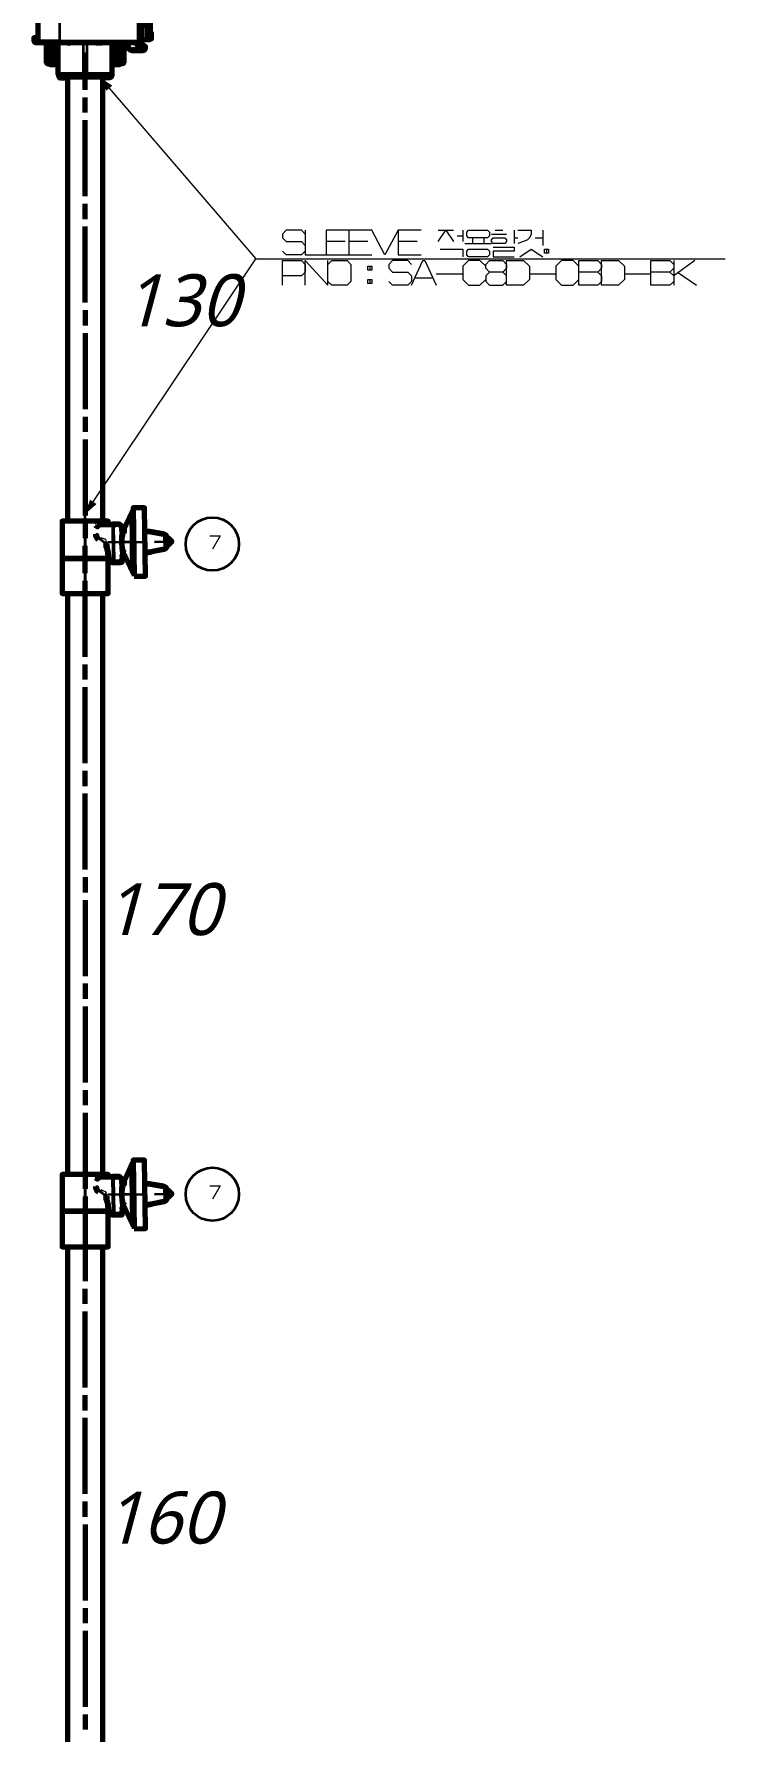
# Model space of a CAD drawing. Header units: millimetres. Extents: x 0 to 174, y 0 to 33.
# Drawn here: x 46.36 to 49.94, y 19.75 to 28.54 of the extents above; entities that cross this region are included whole.
import ezdxf

# ---------------------------------------------------------------- set-up
doc = ezdxf.new("R2010")
doc.units = ezdxf.units.MM
doc.layers.add('PDF_Geomertry', color=7, linetype='Continuous', true_color=0x405f80)
doc.layers.add('PDF_Solid Fills', color=7, linetype='Continuous')
doc.layers.add('PDF_Text', color=7, linetype='Continuous')
doc.styles.add('PDF Lucida Handwriting Italic', font='')
doc.styles.get('PDF Lucida Handwriting Italic').set_extended_font_data('Lucida Handwriting', italic=True)

# ---------------------------------------------------------------- blocks, each defined once
blk = doc.blocks.new('SYM_24_016')
at = {"layer": 'PDF_Geomertry', "lineweight": 70}
for points in [[(-0.2835, -0.1384), (-0.2913, -0.1384), (-0.2953, -0.1384), (-0.3031, -0.1384), (-0.3031, -0.1541), (-0.2986, -0.1612), (-0.2953, -0.162), (-0.2913, -0.162), (-0.2756, -0.162), (-0.1706, -0.162), (0.2364, -0.162), (0.2482, -0.162), (0.2553, -0.1576), (0.2561, -0.1541), (0.2561, 0.3302), (0.2521, 0.338), (0.2463, 0.3399)], [(0.299, 0.0166), (0.299, 0.3302), (0.295, 0.338), (0.2892, 0.3399), (0.2764, 0.3399), (0.2665, 0.3399), (0.2463, 0.3399), (0.2364, 0.3399), (-0.1706, 0.3399), (-0.2736, 0.3399), (-0.2814, 0.336), (-0.2835, 0.3302), (-0.2835, -0.1541), (-0.279, -0.1612), (-0.2756, -0.162)], [(0.2861, 0.3302), (0.2822, 0.338), (0.2764, 0.3399)], [(0.296, -0.1433), (0.3068, -0.1433), (0.3068, -0.1138), (0.299, -0.1138), (0.299, -0.0891), (0.296, -0.0891), (0.2863, -0.0301), (0.2863, 0.3302)], [(0.3, -0.0355), (0.2999, -0.0256), (0.2999, -0.0158), (0.2996, -0.0059), (0.2994, 0.0038), (0.299, 0.0137), (0.2986, 0.0235), (0.2982, 0.0334), (0.2976, 0.0433), (0.2971, 0.0523)], [(0.2863, -0.0301), (0.2665, -0.0317)], [(0.3, -0.1138), (0.3, -0.0355), (0.2871, -0.0355)], [(0.2931, -0.0715), (0.2931, -0.0645), (0.2919, -0.0645)], [(-0.1786, -0.2526), (-0.2008, -0.2526), (-0.2054, -0.2526), (-0.2054, -0.1738), (-0.2251, -0.1738), (-0.2322, -0.1738), (-0.2392, -0.1738), (-0.2392, -0.2644), (-0.2347, -0.2715), (-0.2312, -0.2722), (-0.2251, -0.2722), (-0.1975, -0.2722), (-0.1786, -0.2722)], [(-0.2169, -0.162), (-0.2169, -0.1738)], [(-0.1786, -0.162), (-0.1786, -0.3234), (-0.1738, -0.3292), (-0.1726, -0.3294)], [(-0.1264, -0.162), (-0.1264, -0.1649), (-0.1219, -0.1649), (-0.1219, -0.162)], [(-0.1175, -0.162), (-0.1175, -0.1649), (-0.1219, -0.1649)], [(0.0286, -0.162), (0.0286, -0.1649), (0.0257, -0.1649), (0.0226, -0.1649), (0.0219, -0.1649), (0.0212, -0.1649), (0.0212, -0.162)], [(0.0219, -0.162), (0.0219, -0.1649)], [(0.0226, -0.162), (0.0226, -0.1649)], [(0.0257, -0.162), (0.0257, -0.1649)], [(0.0338, -0.162), (0.0338, -0.1649), (0.0286, -0.1649)], [(0.0478, -0.162), (0.0478, -0.1649), (0.0471, -0.1649), (0.044, -0.1649), (0.0411, -0.1649), (0.0367, -0.1649), (0.0338, -0.1649)], [(0.0367, -0.162), (0.0367, -0.1649)], [(0.0411, -0.162), (0.0411, -0.1649)], [(0.044, -0.162), (0.044, -0.1649)], [(0.0471, -0.162), (0.0471, -0.1649)], [(0.0969, -0.3294), (0.1028, -0.3245), (0.1029, -0.3234), (0.1029, -0.162)], [(0.1029, -0.2526), (0.1251, -0.2526), (0.1297, -0.2526), (0.1297, -0.1738), (0.1494, -0.1738), (0.1565, -0.1738), (0.1635, -0.1738), (0.1635, -0.2644), (0.1626, -0.2678), (0.1556, -0.2722), (0.1494, -0.2722), (0.1218, -0.2722), (0.1029, -0.2722)], [(0.1413, -0.162), (0.1413, -0.1738)], [(0.1793, -0.162), (0.1793, -0.1758), (0.181, -0.1853), (0.1858, -0.1937), (0.1933, -0.1998), (0.2025, -0.203), (0.2068, -0.2033), (0.2574, -0.2033), (0.2619, -0.2033), (0.2707, -0.2002), (0.2754, -0.1923), (0.2742, -0.1831), (0.2674, -0.1769), (0.2619, -0.1758), (0.2574, -0.1758), (0.2413, -0.1758), (0.2354, -0.1738), (0.2314, -0.1659), (0.2314, -0.162)], [(0.2764, -0.0908), (0.296, -0.0891), (0.296, -0.1483), (0.2764, -0.1483), (0.2561, -0.1483)], [(0.2574, -0.2033), (0.2636, -0.2019), (0.2685, -0.1977), (0.271, -0.1919), (0.2706, -0.1855), (0.2674, -0.1801), (0.2619, -0.1766), (0.2574, -0.1758)], [(-0.2008, -0.2526), (-0.2008, -0.2644), (-0.1997, -0.2702), (-0.1985, -0.2719), (-0.1975, -0.2722)], [(0.1251, -0.2526), (0.1251, -0.2644), (0.124, -0.2702), (0.1228, -0.2719), (0.1218, -0.2722)], [(-0.1929, -0.2722), (-0.1929, -0.2781), (-0.1935, -0.2781), (-0.194, -0.2781), (-0.1965, -0.2781), (-0.199, -0.2781), (-0.2033, -0.2781), (-0.2046, -0.2781), (-0.2089, -0.2781), (-0.2113, -0.2781), (-0.2137, -0.2781), (-0.2144, -0.2781), (-0.215, -0.2781), (-0.215, -0.2722)], [(-0.2144, -0.2722), (-0.2144, -0.2781)], [(-0.2137, -0.2722), (-0.2137, -0.2781)], [(-0.2113, -0.2722), (-0.2113, -0.2781)], [(-0.2089, -0.2722), (-0.2089, -0.2781)], [(-0.2046, -0.2722), (-0.2046, -0.2781)], [(-0.2033, -0.2722), (-0.2033, -0.2781)], [(-0.199, -0.2722), (-0.199, -0.2781)], [(-0.1965, -0.2722), (-0.1965, -0.2781)], [(-0.194, -0.2722), (-0.194, -0.2781)], [(-0.1935, -0.2722), (-0.1935, -0.2781)], [(-0.1757, -0.3285), (-0.1757, -0.3352), (-0.1717, -0.3431), (-0.1658, -0.3451), (-0.1599, -0.3451), (-0.129, -0.3451)], [(0.0969, -0.3292), (-0.024, -0.3292), (-0.0517, -0.3292), (-0.1726, -0.3292)], [(0.1, -0.3285), (0.1, -0.3352), (0.0979, -0.3412), (0.0901, -0.3451), (0.0842, -0.3451), (0.0533, -0.3451)], [(0.1378, -0.2722), (0.1378, -0.2781), (0.1157, -0.2781), (0.1157, -0.2722)]]:
    blk.add_lwpolyline(points, dxfattribs=at)
at = {"layer": 'PDF_Geomertry', "lineweight": 35}
for points in [[(-0.2835, 0.3302), (-0.1706, 0.3302), (-0.1706, 0.3399)], [(0.2364, 0.3399), (0.2364, 0.3302), (0.2561, 0.3302), (0.2665, 0.3302), (0.2665, -0.0317), (0.2764, -0.0908), (0.2764, -0.1483)], [(0.2665, 0.3399), (0.2665, 0.3302), (0.2863, 0.3302), (0.299, 0.3302)], [(-0.3031, -0.1541), (-0.2953, -0.1541), (-0.2953, -0.1384)], [(-0.2913, -0.1384), (-0.2913, -0.1541), (-0.2953, -0.1541), (-0.2953, -0.162)], [(-0.1706, -0.162), (-0.1706, -0.1541), (-0.2835, -0.1541), (-0.2913, -0.1541), (-0.2913, -0.162)], [(-0.2322, -0.1738), (-0.2322, -0.2644), (-0.2392, -0.2644)], [(-0.2251, -0.1738), (-0.2251, -0.2644), (-0.2322, -0.2644), (-0.2318, -0.267), (-0.2307, -0.2692), (-0.2289, -0.271), (-0.2251, -0.2722), (-0.2251, -0.2644), (-0.2008, -0.2644), (-0.1786, -0.2644)], [(-0.0286, -0.162), (-0.0286, -0.3234), (-0.0471, -0.3234), (-0.0471, -0.162)], [(0.1494, -0.1738), (0.1494, -0.2644), (0.1251, -0.2644), (0.1029, -0.2644)], [(0.1635, -0.2644), (0.1565, -0.2644), (0.1565, -0.1738)], [(0.1892, -0.162), (0.1892, -0.1758), (0.1793, -0.1758)], [(0.1892, -0.1758), (0.1917, -0.1849), (0.1986, -0.1915), (0.2068, -0.1935)], [(0.2314, -0.1659), (0.2217, -0.1659), (0.2217, -0.162)], [(0.2217, -0.1659), (0.2239, -0.1752), (0.2303, -0.1823), (0.2393, -0.1855), (0.2413, -0.1856)], [(0.2561, -0.1541), (0.2364, -0.1541), (0.2364, -0.162)], [(0.2574, -0.1758), (0.2574, -0.1856), (0.2413, -0.1856), (0.2413, -0.1758)], [(0.2574, -0.2033), (0.2574, -0.1935), (0.2068, -0.1935), (0.2068, -0.2033)], [(0.2574, -0.1935), (0.26, -0.1924), (0.2614, -0.1898), (0.2604, -0.1871), (0.2579, -0.1856), (0.2574, -0.1856)], [(-0.0517, -0.3292), (-0.0508, -0.3292), (-0.05, -0.3288), (-0.0492, -0.3283), (-0.0479, -0.3267), (-0.0471, -0.3234), (-0.1786, -0.3234)], [(-0.1599, -0.3292), (-0.1599, -0.3352), (-0.1757, -0.3352)], [(0.0842, -0.3292), (0.0842, -0.3352), (-0.1599, -0.3352), (-0.1599, -0.3451)], [(0.1029, -0.3234), (-0.0286, -0.3234), (-0.0282, -0.3256), (-0.0272, -0.3276), (-0.0257, -0.3288), (-0.024, -0.3292)], [(0.1, -0.3352), (0.0842, -0.3352), (0.0842, -0.3451)]]:
    blk.add_lwpolyline(points, dxfattribs=at)
for points in [[(0.2364, 0.3302), (-0.1706, 0.3302), (-0.1706, -0.1541), (0.2364, -0.1541)], [(0.1565, -0.2644), (0.1494, -0.2644), (0.1494, -0.2722), (0.1518, -0.2717), (0.1537, -0.2706), (0.1554, -0.2687)]]:
    blk.add_lwpolyline(points, close=True, dxfattribs=at)
blk = doc.blocks.new('SYM_7_028')
at = {"layer": 'PDF_Geomertry', "lineweight": 70}
for points in [[(0.0043, -0.179), (0.0633, -0.1782), (0.0578, 0.1761), (-0.0012, 0.1753)], [(-0.1068, 0.0811), (-0.1019, 0.0811), (-0.1024, 0.0849), (-0.1043, 0.0892), (-0.1061, 0.0906), (-0.1069, 0.0907)], [(-0.3682, -0.0875), (-0.1308, -0.0875)], [(-0.0549, -0.0743), (-0.0549, -0.0743), (-0.0549, -0.0742), (-0.055, -0.0742), (-0.0561, -0.0736), (-0.0596, -0.0726), (-0.0561, -0.0726), (-0.0547, -0.0726)], [(-0.0992, -0.0975), (-0.0993, -0.099), (-0.1006, -0.1043), (-0.1021, -0.1065), (-0.1029, -0.1071), (-0.1039, -0.1072), (-0.1039, -0.1065), (-0.104, -0.0976)]]:
    blk.add_lwpolyline(points, close=True, dxfattribs=at)
for points in [[(-0.1794, 0.0889), (-0.1792, 0.0876), (-0.1774, 0.0794)], [(-0.1786, 0.0847), (-0.1754, 0.0875), (-0.1718, 0.089), (-0.1707, 0.0889), (-0.1697, 0.089)], [(-0.0568, 0.0529), (-0.0562, 0.0513), (-0.0535, 0.0492), (-0.0508, 0.0488), (-0.0485, 0.0492), (-0.0458, 0.0513), (-0.0457, 0.0558), (-0.0483, 0.0536), (-0.0522, 0.0532), (-0.0554, 0.0547), (-0.0564, 0.0561), (-0.0568, 0.0576), (-0.0569, 0.0593), (-0.0617, 0.0835), (-0.0617, 0.0835), (-0.0617, 0.0833), (-0.0617, 0.0833), (-0.0619, 0.0832), (-0.0643, 0.0822), (-0.0662, 0.0817), (-0.0667, 0.0849), (-0.0685, 0.0896), (-0.0712, 0.0913), (-0.1069, 0.0907), (-0.166, 0.0899), (-0.1718, 0.089)], [(-0.1718, 0.0897), (-0.1718, 0.089), (-0.1717, 0.08)], [(-0.001, 0.1564), (-0.0067, 0.1564), (-0.0517, 0.0575)], [(-0.0017, -0.1604), (-0.0042, -0.0021), (-0.0067, 0.1564)], [(-0.1919, 0.0861), (-0.1853, 0.0776), (-0.1949, 0.0822), (-0.195, 0.0824)], [(-0.1808, 0.0101), (-0.1844, 0.0136), (-0.1886, 0.0192), (-0.1917, 0.0254), (-0.1936, 0.0319), (-0.1943, 0.0389)], [(-0.1558, 0.0192), (-0.156, 0.0186), (-0.1578, 0.0136)], [(-0.0588, -0.0986), (-0.0613, -0.0975), (-0.0635, -0.0969), (-0.0637, -0.1007), (-0.0656, -0.105), (-0.0672, -0.1065), (-0.0682, -0.1067), (-0.0649, -0.1061), (-0.0619, -0.1043), (-0.0599, -0.1017), (-0.0588, -0.0986), (-0.0549, -0.0743), (-0.0532, -0.0711), (-0.05, -0.0696), (-0.0464, -0.0701), (-0.0439, -0.0728), (-0.0437, -0.0701), (-0.0465, -0.0676), (-0.0503, -0.0674), (-0.0536, -0.0693), (-0.0547, -0.0726), (-0.055, -0.0586), (-0.0578, -0.0312), (-0.0596, -0.0029), (-0.0588, 0.0256), (-0.0567, 0.0529), (-0.0568, 0.0576), (-0.0617, 0.0576), (-0.0603, 0.0579), (-0.0569, 0.0593), (-0.0553, 0.0565), (-0.0519, 0.0551), (-0.0485, 0.0558), (-0.046, 0.0585), (-0.0475, 0.066), (-0.0476, 0.0665)], [(-0.0586, 0.0678), (-0.0579, 0.066)], [(-0.0581, 0.0661), (-0.0581, 0.066), (-0.0579, 0.0651), (-0.0567, 0.0583)], [(0.0889, 0.0517), (0.1572, 0.0393), (0.1571, 0.0406), (0.1569, 0.041), (0.1567, 0.0411), (0.1565, 0.0411), (0.1258, 0.0461), (0.0953, 0.051), (0.0889, 0.0517), (0.0671, 0.0518), (0.0454, 0.0519)], [(0.0858, 0.0525), (0.0676, 0.0554), (0.0644, 0.056)], [(0.1729, 0.0224), (0.1725, 0.0258), (0.1711, 0.0294), (0.1688, 0.0328), (0.1658, 0.0354), (0.1625, 0.0375), (0.1588, 0.0389), (0.1589, 0.0401), (0.1589, 0.0406), (0.1588, 0.0406), (0.1588, 0.0407), (0.1588, 0.0407), (0.1653, 0.0375), (0.1688, 0.034), (0.1718, 0.0283), (0.1729, 0.0224), (0.1731, 0.015), (0.1732, 0.0068), (0.1728, 0.0053), (0.1715, 0.0022), (0.1712, 0.001), (0.1712, 0.0004), (0.1715, -0.0008), (0.1729, -0.0039), (0.1733, -0.0053), (0.1735, -0.0094), (0.1735, -0.0135), (0.1736, -0.0208), (0.1728, -0.0261), (0.1699, -0.0314), (0.1665, -0.0346), (0.16, -0.0378), (0.1601, -0.0392), (0.1601, -0.0396), (0.16, -0.0397), (0.16, -0.0397), (0.1579, -0.0401), (0.0968, -0.0519)], [(0.1567, 0.0411), (0.1588, 0.0407)], [(0.1572, 0.0393), (0.1588, 0.0389)], [(0.1721, 0.0278), (0.1806, 0.0197), (0.1843, 0.0163), (0.1881, 0.0128), (0.1915, 0.0096), (0.1944, 0.0068), (0.2004, 0.0011), (0.1946, -0.0046), (0.1932, -0.006), (0.1811, -0.0181), (0.1729, -0.0262)], [(0.1732, 0.0072), (0.1817, 0.0074), (0.1868, 0.0086), (0.191, 0.0083), (0.1942, 0.0071), (0.1944, 0.0068)], [(0.1817, 0.0074), (0.1842, 0.0067), (0.1861, 0.0044), (0.1868, 0.0013)], [(-0.1479, -0.0183), (-0.1429, -0.0236), (-0.1389, -0.0297), (-0.1361, -0.0365), (-0.1347, -0.0437), (-0.1365, -0.0331), (-0.1383, -0.026), (-0.1429, -0.0125), (-0.141, -0.0125), (-0.1383, -0.0126), (-0.1381, -0.0126), (-0.1379, -0.0128), (-0.1379, -0.0128), (-0.1379, -0.0128)], [(-0.139, -0.0022), (-0.1447, -0.0028)], [(-0.1379, -0.0129), (-0.1371, -0.0208), (-0.1362, -0.0286), (-0.1354, -0.0362), (-0.1351, -0.04), (-0.135, -0.041), (-0.1347, -0.0437), (-0.1299, -0.09), (-0.1267, -0.0989), (-0.1194, -0.1053), (-0.1103, -0.1074), (-0.1039, -0.1072), (-0.0682, -0.1067), (-0.0583, -0.1065), (-0.0585, -0.0985)], [(-0.0596, -0.0029), (-0.0507, -0.0028)], [(-0.0546, -0.0742), (-0.0551, -0.0761)], [(-0.055, -0.0586), (-0.0547, -0.0571), (-0.0537, -0.0558), (-0.0506, -0.0543), (-0.0467, -0.0546), (-0.045, -0.0554), (-0.0439, -0.0565)], [(-0.0547, -0.0735), (-0.0547, -0.0743), (-0.0547, -0.0744), (-0.0547, -0.0744), (-0.0547, -0.0744), (-0.0546, -0.0743)], [(-0.0461, -0.0704), (-0.0017, -0.1604), (0.004, -0.1603)], [(-0.0442, -0.0744), (-0.0439, -0.0728)], [(0.0662, -0.0578), (0.0875, -0.0537), (0.0968, -0.0519), (0.0904, -0.0528), (0.0688, -0.0536), (0.0471, -0.0544)], [(0.1579, -0.0401), (0.1579, -0.0401), (0.1582, -0.0399), (0.1583, -0.0396), (0.1585, -0.0383), (0.0904, -0.0528)], [(0.1585, -0.0383), (0.16, -0.0378)], [(0.1728, -0.0267), (0.1736, -0.0208), (0.1732, -0.025), (0.1718, -0.0292), (0.1697, -0.0328), (0.1669, -0.0357), (0.1636, -0.0381), (0.16, -0.0396)], [(0.1733, -0.0058), (0.1818, -0.0057), (0.1871, -0.0067), (0.1911, -0.0064), (0.1943, -0.0049), (0.1946, -0.0046)]]:
    blk.add_lwpolyline(points, dxfattribs=at)
at = {"layer": 'PDF_Geomertry', "lineweight": 35}
for points in [[(-0.1943, 0.0389), (-0.1936, 0.0389), (-0.1847, 0.039), (-0.1846, 0.039), (-0.1833, 0.031), (-0.1799, 0.0236), (-0.1746, 0.0174)], [(-0.1479, -0.0183), (-0.1475, -0.0178), (-0.1415, -0.011), (-0.1746, 0.0174), (-0.1808, 0.0101)], [(-0.1774, 0.0794), (-0.1717, 0.08)], [(-0.1103, -0.1074), (-0.1104, -0.0976), (-0.104, -0.0976), (-0.1068, 0.0811), (-0.1658, 0.0801)], [(0.0015, -0.0019), (-0.0042, -0.0021), (-0.0507, -0.0028), (-0.05, 0.016), (-0.0478, 0.0344), (-0.0456, 0.0513)], [(-0.0457, 0.0558), (-0.046, 0.0585)], [(0.0597, 0.0558), (0.0644, 0.056)], [(0.0597, 0.0521), (0.0858, 0.0525)], [(0.1588, 0.0389), (0.1607, 0.0144), (0.1611, -0.0133), (0.16, -0.0378)], [(0.1712, 0.001), (0.1868, 0.0013), (0.1908, 0.0028), (0.1942, 0.0071)], [(0.1712, 0.0004), (0.1868, 0.0007), (0.1908, -0.0007), (0.1928, -0.0024), (0.1943, -0.0049)], [(0.1731, 0.0143), (0.1743, 0.0131), (0.1731, 0.0131)], [(0.1806, 0.0197), (0.1797, 0.0189), (0.1743, 0.0131), (0.1868, 0.0086)], [(0.1868, 0.0007), (0.1861, -0.0025), (0.1843, -0.0047), (0.1818, -0.0057)], [(-0.125, -0.0428), (-0.1278, -0.0308), (-0.1335, -0.0201), (-0.1415, -0.011)], [(-0.1347, -0.0437), (-0.1343, -0.0437), (-0.134, -0.0436), (-0.1318, -0.0435), (-0.125, -0.0428), (-0.1203, -0.089), (-0.1292, -0.0899), (-0.1299, -0.09)], [(-0.0437, -0.0701), (-0.0439, -0.0565), (-0.0483, -0.0292), (-0.05, -0.016), (-0.0507, -0.0028)], [(0.0875, -0.0537), (0.0614, -0.0542)], [(0.0662, -0.0578), (0.0615, -0.0579)], [(0.1735, -0.0128), (0.1747, -0.0115), (0.1735, -0.0117)], [(0.1871, -0.0067), (0.1747, -0.0115), (0.1803, -0.0172), (0.1811, -0.0181)], [(-0.1203, -0.089), (-0.1199, -0.0907), (-0.1193, -0.0924), (-0.1182, -0.0942), (-0.1171, -0.0953), (-0.1154, -0.0964), (-0.114, -0.0971), (-0.1119, -0.0976), (-0.1104, -0.0976)]]:
    blk.add_lwpolyline(points, dxfattribs=at)
blk.add_lwpolyline([(-0.0992, -0.0975), (-0.0635, -0.0969), (-0.0596, -0.0726), (-0.0617, 0.0576), (-0.0662, 0.0817), (-0.1019, 0.0811)], close=True, dxfattribs=at)
blk = doc.blocks.new('SYM_7_029')
at = {"layer": 'PDF_Geomertry', "lineweight": 70}
for points in [[(0.0041, -0.1785), (0.0633, -0.1775), (0.0574, 0.1768), (-0.0016, 0.1758)], [(-0.1072, 0.0817), (-0.1073, 0.0913), (-0.1063, 0.0911), (-0.1045, 0.0897), (-0.1027, 0.0854), (-0.1023, 0.0817)], [(-0.3684, -0.0871), (-0.131, -0.0871)], [(-0.0551, -0.0737), (-0.0551, -0.0736), (-0.0551, -0.0736), (-0.0552, -0.0735), (-0.0563, -0.0731), (-0.0598, -0.0721), (-0.0563, -0.0721), (-0.0549, -0.0721)], [(-0.0994, -0.0969), (-0.0994, -0.0985), (-0.1008, -0.1037), (-0.1023, -0.106), (-0.1031, -0.1065), (-0.1041, -0.1067), (-0.1041, -0.106), (-0.1042, -0.0969)]]:
    blk.add_lwpolyline(points, close=True, dxfattribs=at)
for points in [[(-0.1798, 0.0894), (-0.1777, 0.0799)], [(-0.179, 0.0853), (-0.1756, 0.0879), (-0.1722, 0.0896), (-0.171, 0.0893), (-0.1699, 0.0896)], [(-0.0478, 0.0671), (-0.0478, 0.0665), (-0.0463, 0.059), (-0.0487, 0.0565), (-0.0523, 0.0557), (-0.0555, 0.0571), (-0.0573, 0.0599), (-0.0619, 0.084), (-0.0619, 0.084), (-0.062, 0.0839), (-0.062, 0.0839), (-0.0622, 0.0838), (-0.0647, 0.0828), (-0.0666, 0.0822), (-0.0669, 0.0854), (-0.0688, 0.0901), (-0.0716, 0.0919), (-0.1073, 0.0913), (-0.1663, 0.0904), (-0.1722, 0.0896)], [(-0.1722, 0.0903), (-0.1722, 0.0896), (-0.172, 0.0806)], [(-0.0013, 0.1571), (-0.007, 0.1569), (-0.052, 0.0581)], [(-0.0019, -0.1597), (-0.0044, -0.0014), (-0.007, 0.1569)], [(-0.1923, 0.0867), (-0.1855, 0.0782), (-0.1952, 0.0828), (-0.1953, 0.0828)], [(-0.1812, 0.0106), (-0.1848, 0.0142), (-0.1888, 0.0197), (-0.192, 0.0258), (-0.1938, 0.0325), (-0.1947, 0.0393)], [(-0.156, 0.0196), (-0.1562, 0.0192), (-0.158, 0.0142)], [(-0.059, -0.0979), (-0.0615, -0.0969), (-0.0637, -0.0964), (-0.064, -0.1001), (-0.0658, -0.1044), (-0.0674, -0.106), (-0.0684, -0.1061), (-0.0651, -0.1056), (-0.0622, -0.1037), (-0.0601, -0.1011), (-0.059, -0.0979), (-0.0551, -0.0737), (-0.0534, -0.0706), (-0.0502, -0.069), (-0.0466, -0.0696), (-0.0441, -0.0721), (-0.044, -0.0696), (-0.0467, -0.0671), (-0.0505, -0.0667), (-0.0538, -0.0686), (-0.0549, -0.0721), (-0.0552, -0.0581), (-0.0581, -0.0307), (-0.0598, -0.0024), (-0.059, 0.0261), (-0.057, 0.0535), (-0.0572, 0.0582), (-0.062, 0.0582), (-0.0606, 0.0585), (-0.0573, 0.0599)], [(-0.059, 0.0683), (-0.0583, 0.0667), (-0.0583, 0.0665), (-0.0583, 0.0657), (-0.057, 0.0589)], [(-0.057, 0.0535), (-0.0565, 0.0519), (-0.0538, 0.0497), (-0.051, 0.0493), (-0.0488, 0.0499), (-0.046, 0.0519), (-0.046, 0.0564), (-0.0487, 0.0542), (-0.0524, 0.0538), (-0.0558, 0.0553), (-0.0567, 0.0567), (-0.0572, 0.0582), (-0.0573, 0.06)], [(0.1563, 0.0419), (0.1255, 0.0468), (0.0949, 0.0517), (0.0885, 0.0522), (0.0669, 0.0525), (0.0451, 0.0526)], [(0.0855, 0.0532), (0.0674, 0.0561), (0.0641, 0.0567)], [(0.0885, 0.0522), (0.157, 0.04), (0.1567, 0.0413), (0.1566, 0.0417), (0.1565, 0.0418), (0.1563, 0.0419), (0.1584, 0.0414)], [(0.157, 0.04), (0.1585, 0.0397), (0.1585, 0.041), (0.1585, 0.0413), (0.1585, 0.0414), (0.1585, 0.0414), (0.1584, 0.0414), (0.1649, 0.0382), (0.1685, 0.0347), (0.1716, 0.029), (0.1727, 0.0231), (0.1727, 0.0157), (0.1728, 0.0075), (0.1726, 0.006), (0.1712, 0.0031), (0.171, 0.0018), (0.171, 0.0011), (0.1713, -0.0001), (0.1727, -0.0031), (0.1731, -0.0046), (0.1731, -0.0086), (0.1733, -0.0126), (0.1734, -0.0201), (0.1724, -0.0254), (0.1695, -0.0306), (0.1663, -0.0337), (0.1598, -0.0371), (0.1599, -0.0385), (0.1598, -0.0389), (0.1598, -0.0389), (0.1598, -0.0389)], [(0.1585, 0.0396), (0.1622, 0.0383), (0.1656, 0.0363), (0.1685, 0.0335), (0.1708, 0.0301), (0.1722, 0.0265), (0.1727, 0.0231)], [(0.1717, 0.0285), (0.1802, 0.0206), (0.1841, 0.0169), (0.1877, 0.0136), (0.1912, 0.0103), (0.1941, 0.0075), (0.2002, 0.0019), (0.1944, -0.0039), (0.193, -0.0053), (0.1809, -0.0174), (0.1727, -0.0256)], [(0.1728, 0.0081), (0.1815, 0.0082), (0.1866, 0.0094), (0.1906, 0.0092), (0.1938, 0.0078), (0.1941, 0.0075)], [(0.1815, 0.0082), (0.184, 0.0074), (0.1858, 0.0051), (0.1865, 0.0021)], [(-0.1483, -0.0178), (-0.1431, -0.0231), (-0.1391, -0.0293), (-0.1363, -0.036), (-0.1349, -0.0432), (-0.1367, -0.0325), (-0.1387, -0.0254), (-0.1431, -0.0119), (-0.1412, -0.0119), (-0.1385, -0.0121), (-0.1383, -0.0121), (-0.1381, -0.0122), (-0.1381, -0.0122), (-0.1381, -0.0122)], [(-0.1392, -0.0017), (-0.1401, -0.0017), (-0.1451, -0.0022)], [(-0.1381, -0.0124), (-0.1373, -0.0203), (-0.1365, -0.0281), (-0.1358, -0.0357), (-0.1353, -0.0394), (-0.1352, -0.0404), (-0.1349, -0.0432), (-0.1301, -0.0894), (-0.1269, -0.0983), (-0.1197, -0.1047), (-0.1105, -0.1068), (-0.1041, -0.1067), (-0.0684, -0.1061), (-0.0585, -0.106), (-0.0587, -0.0979)], [(-0.0598, -0.0024), (-0.0509, -0.0022)], [(-0.0548, -0.0736), (-0.0553, -0.0756)], [(-0.0552, -0.0581), (-0.0549, -0.0565), (-0.054, -0.0553), (-0.0508, -0.0537), (-0.0469, -0.054), (-0.0453, -0.0549), (-0.0441, -0.056)], [(-0.0549, -0.0729), (-0.0549, -0.0737), (-0.0549, -0.0737), (-0.0549, -0.0737), (-0.0549, -0.0739), (-0.0548, -0.0737)], [(-0.0463, -0.0699), (-0.0019, -0.1597), (0.0038, -0.1597)], [(-0.0444, -0.0737), (-0.0444, -0.0736), (-0.0441, -0.0721)], [(0.066, -0.0571), (0.0873, -0.0531), (0.0966, -0.0512), (0.0902, -0.0521), (0.0685, -0.0529), (0.0469, -0.0537)], [(0.1576, -0.0394), (0.1577, -0.0394), (0.158, -0.0392), (0.1581, -0.0387), (0.1583, -0.0375), (0.0902, -0.0521)], [(0.1726, -0.026), (0.1734, -0.0201), (0.173, -0.0243), (0.1716, -0.0283), (0.1695, -0.0319), (0.1667, -0.035), (0.1634, -0.0374), (0.1598, -0.0389), (0.1576, -0.0394), (0.0966, -0.0512)], [(0.1583, -0.0375), (0.1598, -0.0371)], [(0.1731, -0.005), (0.1816, -0.0049), (0.1869, -0.006), (0.1909, -0.0056), (0.1941, -0.0042), (0.1944, -0.0039)]]:
    blk.add_lwpolyline(points, dxfattribs=at)
at = {"layer": 'PDF_Geomertry', "lineweight": 35}
for points in [[(-0.1947, 0.0393), (-0.1938, 0.0393), (-0.1851, 0.0394), (-0.1849, 0.0394), (-0.1837, 0.0314), (-0.1802, 0.024), (-0.1748, 0.0179)], [(-0.1483, -0.0178), (-0.1477, -0.0172), (-0.1419, -0.0104), (-0.1748, 0.0179), (-0.1812, 0.0106)], [(-0.1777, 0.0799), (-0.172, 0.0806)], [(-0.1105, -0.1068), (-0.1105, -0.1056), (-0.1106, -0.0971), (-0.1042, -0.0969), (-0.1072, 0.0817), (-0.1662, 0.0807)], [(0.0013, -0.0012), (-0.0044, -0.0014), (-0.0509, -0.0022), (-0.0502, 0.0165), (-0.048, 0.035), (-0.0459, 0.0518)], [(-0.046, 0.0564), (-0.0463, 0.059)], [(0.0594, 0.0565), (0.0641, 0.0567)], [(0.0595, 0.0528), (0.0855, 0.0532)], [(0.1585, 0.0396), (0.1605, 0.0151), (0.1609, -0.0126), (0.1598, -0.0371)], [(0.171, 0.0018), (0.1865, 0.0021), (0.1905, 0.0035), (0.1938, 0.0078)], [(0.171, 0.0011), (0.1865, 0.0014), (0.1906, 0.0001), (0.1924, -0.0017), (0.1941, -0.0042)], [(0.1728, 0.015), (0.1741, 0.0139), (0.1728, 0.0139)], [(0.1802, 0.0206), (0.1794, 0.0196), (0.1741, 0.0139), (0.1866, 0.0094)], [(0.1865, 0.0014), (0.1859, -0.0018), (0.1841, -0.004), (0.1816, -0.0049)], [(-0.1252, -0.0422), (-0.128, -0.0303), (-0.1337, -0.0196), (-0.1419, -0.0104)], [(-0.1349, -0.0432), (-0.1347, -0.0432), (-0.1342, -0.0432), (-0.1322, -0.0429), (-0.1252, -0.0422), (-0.1205, -0.0885), (-0.1294, -0.0893), (-0.1301, -0.0894)], [(-0.044, -0.0696), (-0.0441, -0.056), (-0.0485, -0.0286), (-0.0502, -0.0154), (-0.0509, -0.0022)], [(0.0873, -0.0531), (0.0612, -0.0535)], [(0.066, -0.0571), (0.0613, -0.0572)], [(0.1733, -0.0121), (0.1745, -0.0108), (0.1733, -0.0108)], [(0.1869, -0.006), (0.1745, -0.0108), (0.1801, -0.0164), (0.1809, -0.0174)], [(-0.1205, -0.0885), (-0.1201, -0.0901), (-0.1195, -0.0918), (-0.1184, -0.0936), (-0.1173, -0.0947), (-0.1156, -0.0958), (-0.1142, -0.0965), (-0.1122, -0.0971), (-0.1106, -0.0971)]]:
    blk.add_lwpolyline(points, dxfattribs=at)
blk.add_lwpolyline([(-0.0994, -0.0969), (-0.0637, -0.0964), (-0.0598, -0.0721), (-0.062, 0.0582), (-0.0666, 0.0822), (-0.1023, 0.0817)], close=True, dxfattribs=at)

msp = doc.modelspace()

# ---------------------------------------------------------------- hatches: boundary and pattern name
at = {"layer": 'PDF_Solid Fills', "transparency": 33554559}
for points in [[(46.7614, 28.2696), (46.6964, 28.3139), (46.7306, 28.2431), (46.7614, 28.2696), (46.7614, 28.2696), (46.7614, 28.2696)], [(46.6461, 26.1253), (46.6208, 26.0507), (46.68, 26.1026), (46.6461, 26.1253), (46.6461, 26.1253), (46.6461, 26.1253)]]:
    msp.add_hatch(color=256, dxfattribs=at).paths.add_polyline_path(points)

# ---------------------------------------------------------------- linework, layer by layer
at = {"layer": 'PDF_Geomertry', "color": 18, "lineweight": 35, "true_color": 0x260000}
for points in [[(46.6208, 28.2481), (46.6208, 28.4419)], [(46.6208, 28.13), (46.6208, 28.2088)], [(46.6208, 27.6969), (46.6208, 28.0906)], [(46.6208, 27.5788), (46.6208, 27.6575)], [(46.6208, 27.1457), (46.6208, 27.5394)], [(46.6208, 27.1064), (46.6208, 27.0276)], [(46.6208, 26.9882), (46.6208, 26.5946)], [(46.6208, 26.5551), (46.6208, 26.4764)], [(46.6208, 26.4371), (46.6208, 26.0433)], [(46.6208, 25.9957), (46.6208, 26.1418)], [(46.6208, 26.004), (46.6208, 25.9253)], [(46.6208, 25.9562), (46.6208, 25.8776)], [(46.6208, 25.8628), (46.6208, 25.9479), (46.6208, 25.8086)], [(46.6208, 25.8382), (46.6208, 25.6921), (46.6208, 25.8858)], [(46.8226, 25.9049), (46.7383, 25.9035)], [(46.8619, 25.9054), (46.9407, 25.9067)], [(46.9801, 25.9072), (47.0643, 25.9086)], [(46.6208, 25.7447), (46.6208, 25.8235)], [(46.6208, 25.7693), (46.6208, 25.6906)], [(46.6208, 25.3117), (46.6208, 25.7053)], [(46.6208, 25.6513), (46.6208, 25.5119)], [(46.6208, 25.1935), (46.6208, 25.2722)], [(46.6208, 24.7604), (46.6208, 25.1542)], [(46.6208, 24.6424), (46.6208, 24.7211)], [(46.6208, 24.2093), (46.6208, 24.6029)], [(46.6208, 24.1699), (46.6208, 24.0911)], [(46.6208, 24.0518), (46.6208, 23.6581)], [(46.6208, 23.6188), (46.6208, 23.54)], [(46.6208, 23.5006), (46.6208, 23.1069)], [(46.6208, 23.0675), (46.6208, 22.9888)], [(46.6208, 22.9494), (46.6208, 22.5557)], [(46.6208, 22.6143), (46.6208, 22.7581)], [(46.6208, 22.575), (46.6208, 22.4962)], [(46.6208, 22.511), (46.6208, 22.569), (46.6208, 22.4274)], [(46.6208, 22.5164), (46.6208, 22.4376)], [(46.8226, 22.526), (46.7381, 22.5246)], [(46.8619, 22.5265), (46.9407, 22.5279)], [(46.98, 22.5285), (47.0644, 22.5299)], [(46.6208, 22.0779), (46.6208, 22.4717)], [(46.6208, 22.4568), (46.6208, 22.3131), (46.6208, 22.3982)], [(46.6208, 22.3092), (46.6208, 22.3879)], [(46.6208, 22.2699), (46.6208, 22.1282)], [(46.6208, 21.9599), (46.6208, 22.0385)], [(46.6208, 21.5267), (46.6208, 21.9204)], [(46.6208, 21.4086), (46.6208, 21.4874)], [(46.6208, 20.9756), (46.6208, 21.3693)], [(46.6208, 20.8575), (46.6208, 20.9361)], [(46.6208, 20.8181), (46.6208, 20.4243)], [(46.6208, 20.385), (46.6208, 20.3063)], [(46.6208, 20.2669), (46.6208, 19.8732)], [(46.6208, 19.8338), (46.6208, 19.755)]]:
    msp.add_lwpolyline(points, dxfattribs=at)
at = {"layer": 'PDF_Geomertry', "lineweight": 70}
for points in [[(46.7119, 26.0139), (46.7119, 28.3139), (46.5296, 28.3139), (46.5296, 26.0139)], [(46.7394, 25.9979), (46.7394, 26.0139), (46.5021, 26.0139), (46.5021, 25.82), (46.5021, 25.6399), (46.7394, 25.6399), (46.7394, 25.82), (46.7394, 25.8261)], [(46.5296, 25.6399), (46.5296, 22.6301)], [(46.7119, 22.6301), (46.7119, 25.6399)], [(46.7394, 22.619), (46.7394, 22.6301), (46.5021, 22.6301), (46.5021, 22.441), (46.5021, 22.2561), (46.7394, 22.2561), (46.7394, 22.441), (46.7394, 22.4472)], [(46.5296, 22.2561), (46.5296, 19.5572)], [(46.7119, 19.5572), (46.7119, 22.2561)]]:
    msp.add_lwpolyline(points, dxfattribs=at)
at = {"layer": 'PDF_Geomertry', "color": 3, "lineweight": 70}
for points in [[(46.6208, 28.2481), (46.6208, 28.3139)], [(46.6208, 28.13), (46.6208, 28.2088)], [(46.6208, 27.6969), (46.6208, 28.0906)], [(46.6208, 27.5788), (46.6208, 27.6575)], [(46.6208, 27.1457), (46.6208, 27.5394)], [(46.6208, 27.1064), (46.6208, 27.0276)], [(46.6208, 26.9882), (46.6208, 26.5946)], [(46.6208, 26.5551), (46.6208, 26.4764)], [(46.6208, 26.4371), (46.6208, 26.0433)], [(46.6208, 26.004), (46.6208, 25.9253)], [(46.6208, 25.7447), (46.6208, 25.82), (46.6208, 25.8858)], [(46.6208, 25.3117), (46.6208, 25.7053)], [(46.6208, 25.1935), (46.6208, 25.2722)], [(46.6208, 24.7604), (46.6208, 25.1542)], [(46.6208, 24.6424), (46.6208, 24.7211)], [(46.6208, 24.2093), (46.6208, 24.6029)], [(46.6208, 24.1699), (46.6208, 24.0911)], [(46.6208, 24.0518), (46.6208, 23.6581)], [(46.6208, 23.6188), (46.6208, 23.54)], [(46.6208, 23.5006), (46.6208, 23.1069)], [(46.6208, 23.0675), (46.6208, 22.9888)], [(46.6208, 22.9494), (46.6208, 22.5557)], [(46.6208, 22.5164), (46.6208, 22.441), (46.6208, 22.0779)], [(46.6208, 21.9599), (46.6208, 22.0385)], [(46.6208, 21.5267), (46.6208, 21.9204)], [(46.6208, 21.4086), (46.6208, 21.4874)], [(46.6208, 20.9756), (46.6208, 21.3693)], [(46.6208, 20.8575), (46.6208, 20.9361)], [(46.6208, 20.8181), (46.6208, 20.4243)], [(46.6208, 20.385), (46.6208, 20.3063)], [(46.6208, 20.2669), (46.6208, 19.8732)], [(46.6208, 19.8338), (46.6208, 19.755)]]:
    msp.add_lwpolyline(points, dxfattribs=at)
at = {"layer": 'PDF_Geomertry', "color": 7, "lineweight": 13}
for points in [[(46.746, 28.2563), (47.5049, 27.3733), (49.936, 27.3733)], [(47.7608, 27.5013), (47.7411, 27.521), (47.6624, 27.521), (47.6426, 27.5013), (47.6426, 27.4815), (47.6624, 27.4619), (47.7411, 27.4619), (47.7608, 27.4422), (47.7608, 27.4126), (47.7411, 27.3931), (47.6624, 27.3931), (47.6426, 27.4126)], [(47.7608, 27.521), (47.7608, 27.3931), (47.869, 27.3931)], [(47.9871, 27.521), (47.869, 27.521), (47.869, 27.3931), (47.9871, 27.3931)], [(48.2431, 27.521), (48.1742, 27.3931), (48.1053, 27.521), (47.9871, 27.521), (47.9871, 27.3931), (48.1053, 27.3931)], [(48.3611, 27.521), (48.2431, 27.521), (48.2431, 27.3931), (48.3611, 27.3931)], [(48.4497, 27.521), (48.5285, 27.521)], [(48.4497, 27.4619), (48.4892, 27.521), (48.5285, 27.4619)], [(48.5776, 27.521), (48.5776, 27.4619)], [(48.745, 27.521), (48.7844, 27.521)], [(48.8435, 27.521), (48.8435, 27.4521)], [(48.8632, 27.521), (48.9321, 27.521), (48.9321, 27.5013), (48.9222, 27.4815), (48.9124, 27.4717), (48.8926, 27.4619), (48.8632, 27.4521)], [(48.9911, 27.521), (48.9911, 27.4422)], [(47.9675, 27.4619), (47.869, 27.4619)], [(48.0856, 27.4619), (47.9871, 27.4619)], [(48.3415, 27.4619), (48.2431, 27.4619)], [(48.5482, 27.4914), (48.5776, 27.4914)], [(48.5875, 27.4521), (48.7253, 27.4521)], [(48.6269, 27.4815), (48.6269, 27.4521)], [(48.686, 27.4815), (48.686, 27.4521)], [(48.7253, 27.5013), (48.804, 27.5013)], [(48.7351, 27.4324), (48.8435, 27.4324), (48.8435, 27.4126), (48.7351, 27.4126), (48.7351, 27.3832), (48.8435, 27.3832)], [(48.8435, 27.4815), (48.8632, 27.4815)], [(48.9517, 27.4815), (48.9911, 27.4815)], [(46.6631, 26.1139), (47.5049, 27.3733)], [(47.6426, 27.2356), (47.6426, 27.3635), (47.7411, 27.3635), (47.7608, 27.3438), (47.7608, 27.3044), (47.7411, 27.2847), (47.6426, 27.2847)], [(47.7608, 27.2356), (47.7608, 27.3635), (47.8789, 27.2356), (47.8789, 27.3635)], [(48.3119, 27.3438), (48.2922, 27.3635), (48.2135, 27.3635), (48.1939, 27.3438), (48.1939, 27.324), (48.2135, 27.3044), (48.2922, 27.3044), (48.3119, 27.2847), (48.3119, 27.2551), (48.2922, 27.2356), (48.2135, 27.2356), (48.1939, 27.2551)], [(48.3119, 27.2356), (48.371, 27.3635), (48.3808, 27.3635), (48.4399, 27.2356)], [(48.4596, 27.4225), (48.5776, 27.4225), (48.5776, 27.3832)], [(48.6958, 27.3339), (48.6662, 27.3635), (48.6072, 27.3635), (48.5776, 27.3339), (48.5776, 27.265), (48.6072, 27.2356), (48.6662, 27.2356), (48.6958, 27.265)], [(48.8729, 27.3832), (48.9321, 27.4225), (48.9911, 27.3832)], [(49.0108, 27.4225), (49.0108, 27.4028)], [(49.1781, 27.3339), (49.1486, 27.3635), (49.0894, 27.3635), (49.06, 27.3339), (49.06, 27.265), (49.0894, 27.2356), (49.1486, 27.2356), (49.1781, 27.265)], [(49.2765, 27.3044), (49.2963, 27.2847), (49.2963, 27.2551), (49.2765, 27.2356), (49.1781, 27.2356), (49.1781, 27.3635), (49.2765, 27.3635), (49.2963, 27.3438), (49.2963, 27.324), (49.2765, 27.3044), (49.1781, 27.3044)], [(49.6506, 27.3044), (49.6703, 27.2847), (49.6703, 27.2551), (49.6506, 27.2356), (49.5521, 27.2356), (49.5521, 27.3635), (49.6506, 27.3635), (49.6703, 27.3438), (49.6703, 27.324), (49.6506, 27.3044), (49.5521, 27.3044)], [(49.6703, 27.3635), (49.6703, 27.2356)], [(49.7785, 27.3635), (49.6703, 27.2847)], [(48.0954, 27.3339), (48.0954, 27.3143)], [(48.0954, 27.265), (48.0954, 27.2454)], [(48.3317, 27.2749), (48.4203, 27.2749)], [(48.4399, 27.2946), (48.5776, 27.2946)], [(48.7156, 27.3044), (48.6958, 27.2847), (48.6958, 27.2551), (48.7156, 27.2356), (48.7844, 27.2356), (48.804, 27.2551), (48.804, 27.2847), (48.7844, 27.3044)], [(48.9222, 27.2946), (49.06, 27.2946)], [(49.4143, 27.2946), (49.5521, 27.2946)], [(49.6899, 27.3044), (49.7883, 27.2356)]]:
    msp.add_lwpolyline(points, dxfattribs=at)
for points in [[(48.6072, 27.521), (48.7057, 27.521), (48.7156, 27.5111), (48.7156, 27.4914), (48.7057, 27.4815), (48.6072, 27.4815), (48.5974, 27.4914), (48.5974, 27.5111), (48.6072, 27.521)], [(48.7351, 27.4815), (48.7942, 27.4815), (48.804, 27.4717), (48.804, 27.4619), (48.7942, 27.4521), (48.7351, 27.4521), (48.7253, 27.4619), (48.7253, 27.4717), (48.7351, 27.4815)], [(47.8986, 27.3635), (47.9774, 27.3635), (47.9969, 27.3438), (47.9969, 27.2551), (47.9774, 27.2356), (47.8986, 27.2356), (47.8789, 27.2551), (47.8789, 27.3438), (47.8986, 27.3635)], [(48.6072, 27.4225), (48.7057, 27.4225), (48.7156, 27.4126), (48.7156, 27.3931), (48.7057, 27.3832), (48.6072, 27.3832), (48.5974, 27.3931), (48.5974, 27.4126), (48.6072, 27.4225)], [(48.7156, 27.3635), (48.7844, 27.3635), (48.804, 27.3438), (48.804, 27.324), (48.7844, 27.3044), (48.7156, 27.3044), (48.6958, 27.324), (48.6958, 27.3438), (48.7156, 27.3635)], [(48.804, 27.3635), (48.8926, 27.3635), (48.9222, 27.3339), (48.9222, 27.265), (48.8926, 27.2356), (48.804, 27.2356), (48.804, 27.3635)], [(49.001, 27.4225), (49.0206, 27.4225), (49.0206, 27.4028), (49.001, 27.4028), (49.001, 27.4225)], [(49.2963, 27.3635), (49.3847, 27.3635), (49.4143, 27.3339), (49.4143, 27.265), (49.3847, 27.2356), (49.2963, 27.2356), (49.2963, 27.3635)], [(48.0856, 27.3339), (48.1053, 27.3339), (48.1053, 27.3143), (48.0856, 27.3143), (48.0856, 27.3339)], [(48.0856, 27.265), (48.1053, 27.265), (48.1053, 27.2454), (48.0856, 27.2454), (48.0856, 27.265)]]:
    msp.add_lwpolyline(points, close=True, dxfattribs=at)
at = {"layer": 'PDF_Geomertry', "color": 18, "lineweight": 13, "true_color": 0x260000}
for points in [[(47.2669, 25.9382), (47.3204, 25.9382), (47.2803, 25.8693)], [(47.2669, 22.5708), (47.3204, 22.5708), (47.2803, 22.5019)]]:
    msp.add_lwpolyline(points, dxfattribs=at)
at = {"layer": 'PDF_Geomertry', "color": 18, "lineweight": 35, "true_color": 0x260000}
for centre in [(47.28, 25.8955), (47.28, 22.5281)]:
    msp.add_circle(centre, 0.1378, dxfattribs=at)

# ---------------------------------------------------------------- block references
for name, p in [('SYM_24_016', (46.6586, 28.6551)), ('SYM_7_028', (46.8703, 25.9075)), ('SYM_7_029', (46.8705, 22.5281))]:
    msp.add_blockref(name, p)

# ---------------------------------------------------------------- texts
at = {"layer": 'PDF_Text', "char_height": 0.26906, "attachment_point": 7, "style": 'PDF Lucida Handwriting Italic'}
for s, insert in [('130', (46.8181, 27.0198)), ('170', (46.7175, 23.8663)), ('160', (46.7175, 20.7151))]:
    msp.add_mtext(s, dxfattribs=dict(at, insert=insert))

doc.saveas('drawing.dxf')
